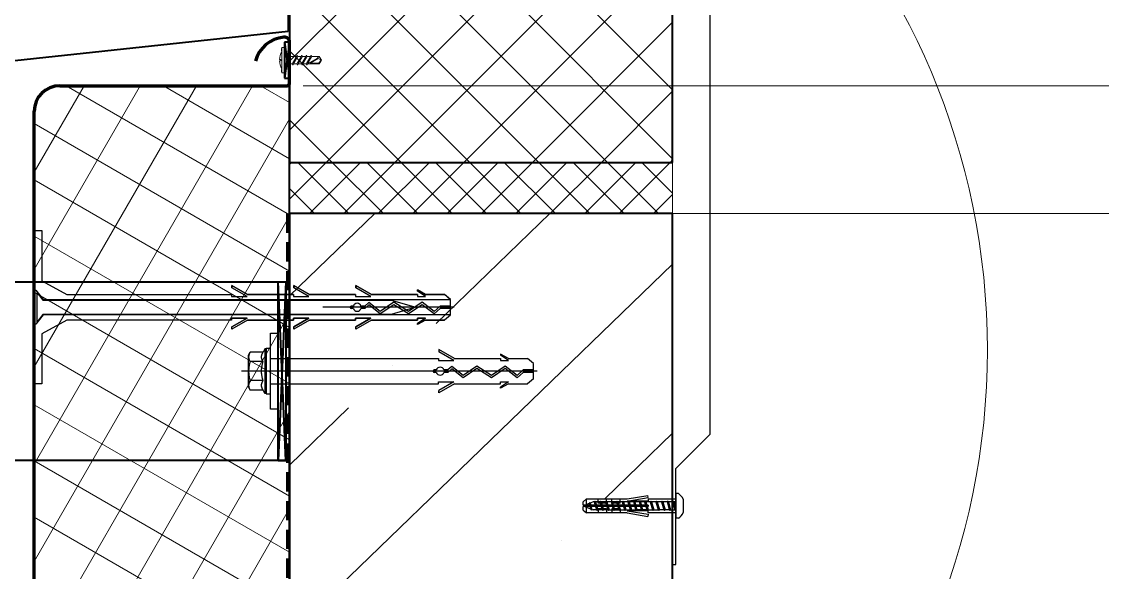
# Model space of a CAD drawing. Header units: millimetres. Extents: x -3689 to 2955806, y -724709 to -635850.
# Drawn here: x 2941070.8 to 2941494.1, y -717281.5 to -717066.1 of the extents above; entities that cross this region are included whole.
import ezdxf

# ---------------------------------------------------------------- set-up
doc = ezdxf.new("R2010")
doc.units = ezdxf.units.MM
doc.linetypes.add('DASHED2', pattern=[0.375, 0.25, -0.125])
for name, color, linetype, lineweight in [('_PP_Hatch', 9, 'Continuous', 9), ('_PP_Primary Line Continuous', 3, 'Continuous', 40), ('_Выноска', 7, 'Continuous', 15), ('K_Dim', 165, 'Continuous', 13), ('гидроветрозащита', 10, 'Continuous', 70), ('Гидроизоляция монолита', 30, 'DASHED2', 50), ('Штрих Мин. Вата', 40, 'Continuous', 15)]:
    doc.layers.add(name, color=color, linetype=linetype, lineweight=lineweight)
doc.layers.add('S-METL', color=14, linetype='Continuous')

# ---------------------------------------------------------------- blocks, each defined once
blk = doc.blocks.new('*U395')
for points in [[(-60.60660171782365, -10.60660171779455), (-50, 0)], [(-50, 0), (100.3945713860958, 0)], [(111.0011731039194, -10.60660171779455), (100.3945713860958, 0)], [(-80.60660171782365, -11.60660171782365), (-90.60660171782365, -11.60660171782365), (-90.60660171782365, -10.60660171782365), (-60.60660171782365, -10.60660171782365)], [(131.0011731039194, -11.60660171782365), (141.0011731039194, -11.60660171782365), (141.0011731039194, -10.60660171782365), (111.0011731039194, -10.60660171782365)]]:
    blk.add_lwpolyline(points)
blk = doc.blocks.new('шуруп 4х40')
at = {"color": 0}
for p, q in [((-1.131376736666425, 5.330769230757141), (0, 5.330769230757141)), ((0, -5.330769230757141), (0, 5.330769230757141)), ((-3.230769230765873, -2.907692307693651), (-3.230769230765873, 2.907692307693651)), ((-8.326672684688674e-17, 1.915720173631509), (0.08143554921195495, 2)), ((0.794355645566764, -1.733333333371769), (2.220446049250313e-16, 1.103883125625536)), ((1.104249929206921, -2), (0.08143554921195495, 2)), ((0.08143554921195495, 2), (0.3913298328401016, 1.733333333323724)), ((1.361917124228844, -1.733333333371769), (0.3913298328401016, 1.733333333323724)), ((2.257996499513974, 1.733333333323724), (0.3913298328401016, 1.733333333323724)), ((2.257996499513974, 1.733333333323724), (2.515663694535897, 2)), ((3.228583790890706, -1.733333333371769), (2.257996499513974, 1.733333333323724)), ((3.538478074530863, -2), (2.515663694535897, 2)), ((2.515663694535897, 2), (2.825557978176056, 1.733333333323724)), ((3.796145269552786, -1.733333333371769), (2.825557978176056, 1.733333333323724)), ((2.825557978176056, 1.733333333323724), (4.657996499516377, 1.733333333323724)), ((4.657996499516377, 1.733333333323724), (4.915663694550313, 2)), ((5.62858379090512, -1.733333333371769), (4.657996499516377, 1.733333333323724)), ((5.938478074545278, -2), (4.915663694550313, 2)), ((4.915663694550313, 2), (5.225557978178458, 1.733333333323724)), ((6.19614526955519, -1.733333333371769), (5.225557978178458, 1.733333333323724)), ((5.225557978178458, 1.733333333323724), (7.092224644852331, 1.733333333323724)), ((7.092224644852331, 1.733333333323724), (7.349891839874254, 2)), ((8.062811936229062, -1.733333333371769), (7.092224644852331, 1.733333333323724)), ((8.372706219869219, -2), (7.349891839874254, 2)), ((7.349891839874254, 2), (7.659786123514412, 1.733333333323724)), ((8.630373414891142, -1.733333333371769), (7.659786123514412, 1.733333333323724)), ((9.526452790188284, 1.733333333323724), (7.659786123514412, 1.733333333323724)), ((9.526452790188284, 1.733333333323724), (9.784119985210207, 2)), ((10.49704008156502, -1.733333333371769), (9.526452790188284, 1.733333333323724)), ((10.80693436520517, -2), (9.784119985210207, 2)), ((9.784119985210207, 2), (10.09401426883835, 1.733333333323724)), ((11.0646015602271, -1.733333333371769), (10.09401426883835, 1.733333333323724)), ((11.96068093551223, 1.733333333323724), (10.09401426883835, 1.733333333323724)), ((11.96068093551223, 1.733333333323724), (12.21834813053415, 2)), ((12.93126822688896, -1.733333333371769), (11.96068093551223, 1.733333333323724)), ((13.24116251052912, -2), (12.21834813053415, 2)), ((12.21834813053415, 2), (12.52824241417431, 1.733333333323724)), ((13.49882970555104, -1.733333333371769), (12.52824241417431, 1.733333333323724)), ((12.52824241417431, 1.733333333323724), (14.36068093551463, 1.733333333323724)), ((14.36068093551463, 1.733333333323724), (14.61834813054856, 2)), ((15.33126822690337, -1.733333333371769), (14.36068093551463, 1.733333333323724)), ((15.64116251054353, -2), (14.61834813054856, 2)), ((14.61834813054856, 2), (14.92824241417671, 1.733333333323724)), ((15.89882970555344, -1.733333333371769), (14.92824241417671, 1.733333333323724)), ((14.92824241417671, 1.733333333323724), (16.79490908085058, 1.733333333323724)), ((16.79490908085058, 1.733333333323724), (17.05257627587251, 2)), ((17.76549637222731, -1.733333333371769), (16.79490908085058, 1.733333333323724)), ((18.07539065586747, -2), (17.05257627587251, 2)), ((17.05257627587251, 2), (17.36247055951266, 1.733333333323724)), ((18.33305785088939, -1.733333333371769), (17.36247055951266, 1.733333333323724)), ((19.19490908085298, 1.733333333323724), (17.36247055951266, 1.733333333323724)), ((19.19490908085298, 1.733333333323724), (19.45257627588692, 2)), ((20.16549637224173, -1.733333333371769), (19.19490908085298, 1.733333333323724)), ((20.47539065586987, -2), (19.45257627588692, 2)), ((19.45257627588692, 2), (19.76247055951507, 1.733333333323724)), ((20.7330578508918, -1.733333333371769), (19.76247055951507, 1.733333333323724)), ((21.62913722618894, 1.733333333323724), (19.76247055951507, 1.733333333323724)), ((21.62913722618894, 1.733333333323724), (21.88680442121086, 2)), ((22.59972451756567, -1.733333333371769), (21.62913722618894, 1.733333333323724)), ((22.90961880120583, -2), (21.88680442121086, 2)), ((21.88680442121086, 2), (22.19669870483901, 1.733333333323724)), ((23.16728599621574, -1.733333333371769), (22.19669870483901, 1.733333333323724)), ((24.02913722619134, 1.733333333323724), (22.19669870483901, 1.733333333323724)), ((24.02913722619134, 1.733333333323724), (24.28680442121327, 2)), ((24.99972451758008, -1.733333333371769), (24.02913722619134, 1.733333333323724)), ((25.30961880120823, -2), (24.28680442121327, 2)), ((24.28680442121327, 2), (24.59669870485342, 1.733333333323724)), ((25.56728599623015, -1.733333333371769), (24.59669870485342, 1.733333333323724)), ((26.4633653715273, 1.733333333323724), (24.59669870485342, 1.733333333323724)), ((26.4633653715273, 1.733333333323724), (26.72103256654922, 2)), ((27.43395266290403, -1.733333333371769), (26.4633653715273, 1.733333333323724)), ((27.74384694653217, -2), (26.72103256654922, 2)), ((26.72103256654922, 2), (27.03092685017737, 1.733333333323724)), ((28.0015141415541, -1.733333333371769), (27.03092685017737, 1.733333333323724)), ((28.8633653715297, 1.733333333323724), (27.03092685017737, 1.733333333323724)), ((28.8633653715297, 1.733333333323724), (29.12103256655162, 2)), ((29.83395266290643, -1.733333333371769), (28.8633653715297, 1.733333333323724)), ((30.14384694654659, -2), (29.12103256655162, 2)), ((29.12103256655162, 2), (29.43092685019178, 1.733333333323724)), ((30.40151414156851, -1.733333333371769), (29.43092685019178, 1.733333333323724)), ((29.43092685019178, 1.733333333323724), (31.2633653715321, 1.733333333323724)), ((31.2633653715321, 1.733333333323724), (31.52103256656603, 2)), ((32.23395266292084, -1.733333333371769), (31.2633653715321, 1.733333333323724)), ((32.54384694654899, -2), (31.52103256656603, 2)), ((31.52103256656603, 2), (31.83092685019418, 1.733333333323724)), ((32.80151414157091, -1.733333333371769), (31.83092685019418, 1.733333333323724)), ((31.83092685019418, 1.733333333323724), (33.76247055956311, 1.733333333323724)), ((33.76247055956311, 1.733333333323724), (34.02013775458503, 2)), ((34.73305785093984, -1.733333333371769), (33.76247055956311, 1.733333333323724)), ((35.04295213458, -2), (34.02013775458503, 2)), ((34.02013775458503, 2), (34.33003203821318, 1.733333333323724)), ((35.30061932960192, -1.733333333371769), (34.33003203821318, 1.733333333323724)), ((34.33003203821318, 1.733333333323724), (35.66666666665465, 1.733333333323724)), ((36.24695339869005, 1.50121864053839), (35.66666666665465, 1.733333333323724)), ((36.52306379893038, 1.67798327008409), (36.24695339869005, 1.50121864053839)), ((36.94670020780654, -1.2213199169014), (36.24695339869005, 1.50121864053839)), ((37.24741631857762, -1.388242262282846), (36.52306379893038, 1.67798327008409)), ((36.91122489874405, 1.235510040487966), (36.52306379893038, 1.67798327008409)), ((37.44213262524899, -1.023146949910007), (36.91122489874405, 1.235510040487966)), ((39.99999999999999, 0), (36.91122489874405, 1.235510040487966)), ((37.44213262524899, -1.023146949910007), (39.99999999999999, 0)), ((0, -1.733333333371769), (0.794355645566764, -1.733333333371769)), ((0.794355645566764, -1.733333333371769), (1.104249929206921, -2)), ((1.361917124228844, -1.733333333371769), (1.104249929206921, -2)), ((1.361917124228844, -1.733333333371769), (3.228583790890706, -1.733333333371769)), ((3.228583790890706, -1.733333333371769), (3.538478074530863, -2)), ((3.796145269552786, -1.733333333371769), (3.538478074530863, -2)), ((3.796145269552786, -1.733333333371769), (5.62858379090512, -1.733333333371769)), ((5.62858379090512, -1.733333333371769), (5.938478074545278, -2)), ((6.19614526955519, -1.733333333371769), (5.938478074545278, -2)), ((6.19614526955519, -1.733333333371769), (8.062811936229062, -1.733333333371769)), ((8.062811936229062, -1.733333333371769), (8.372706219869219, -2)), ((8.630373414891142, -1.733333333371769), (8.372706219869219, -2)), ((8.630373414891142, -1.733333333371769), (10.49704008156502, -1.733333333371769)), ((10.49704008156502, -1.733333333371769), (10.80693436520517, -2)), ((11.0646015602271, -1.733333333371769), (10.80693436520517, -2)), ((11.0646015602271, -1.733333333371769), (12.93126822688896, -1.733333333371769)), ((12.93126822688896, -1.733333333371769), (13.24116251052912, -2)), ((13.49882970555104, -1.733333333371769), (13.24116251052912, -2)), ((13.49882970555104, -1.733333333371769), (15.33126822690337, -1.733333333371769)), ((15.33126822690337, -1.733333333371769), (15.64116251054353, -2)), ((15.89882970555344, -1.733333333371769), (15.64116251054353, -2)), ((15.89882970555344, -1.733333333371769), (17.76549637222731, -1.733333333371769)), ((17.76549637222731, -1.733333333371769), (18.07539065586747, -2)), ((18.33305785088939, -1.733333333371769), (18.07539065586747, -2)), ((18.33305785088939, -1.733333333371769), (20.16549637224173, -1.733333333371769)), ((20.16549637224173, -1.733333333371769), (20.47539065586987, -2)), ((20.7330578508918, -1.733333333371769), (20.47539065586987, -2)), ((20.7330578508918, -1.733333333371769), (22.59972451756567, -1.733333333371769)), ((22.59972451756567, -1.733333333371769), (22.90961880120583, -2)), ((23.16728599621574, -1.733333333371769), (22.90961880120583, -2)), ((23.16728599621574, -1.733333333371769), (24.99972451758008, -1.733333333371769)), ((24.99972451758008, -1.733333333371769), (25.30961880120823, -2)), ((25.56728599623015, -1.733333333371769), (25.30961880120823, -2)), ((25.56728599623015, -1.733333333371769), (27.43395266290403, -1.733333333371769)), ((27.43395266290403, -1.733333333371769), (27.74384694653217, -2)), ((28.0015141415541, -1.733333333371769), (27.74384694653217, -2)), ((28.0015141415541, -1.733333333371769), (29.83395266290643, -1.733333333371769)), ((29.83395266290643, -1.733333333371769), (30.14384694654659, -2)), ((30.40151414156851, -1.733333333371769), (30.14384694654659, -2)), ((30.40151414156851, -1.733333333371769), (32.23395266292084, -1.733333333371769)), ((32.23395266292084, -1.733333333371769), (32.54384694654899, -2)), ((32.80151414157091, -1.733333333371769), (32.54384694654899, -2)), ((32.80151414157091, -1.733333333371769), (34.73305785093984, -1.733333333371769)), ((34.73305785093984, -1.733333333371769), (35.04295213458, -2)), ((35.30061932960192, -1.733333333371769), (35.04295213458, -2)), ((35.30061932960192, -1.733333333371769), (35.66666666665465, -1.733333333371769)), ((35.66666666665465, -1.733333333371769), (36.94670020780654, -1.2213199169014)), ((36.94670020780654, -1.2213199169014), (37.24741631857762, -1.388242262282846)), ((37.24741631857762, -1.388242262282846), (37.44213262524899, -1.023146949910007)), ((-1.131376736666425, -5.330769230757141), (0, -5.330769230757141))]:
    blk.add_line(p, q, dxfattribs=at)
for centre, radius, start, end in [((1.839248676173156, 0.6359599592105951), 5.555704225372054, 122.3234508355431, 155.8641914964315), ((1.839248676173156, -0.6359599592105951), 5.555704225372051, 204.1358085035685, 237.6765491644569)]:
    blk.add_arc(centre, radius, start, end, dxfattribs=at)
blk = doc.blocks.new('дюбель 6х40')
for p, q in [((0, 3), (12, 3)), ((0, -3), (0, 3)), ((11.97710171902145, 3.630322624696419), (12.12884552623291, 4.517438072070945)), ((21, 2.112884552625474), (11.97710171902145, 3.630322624696419)), ((12, 3), (12, 2.099999999976717)), ((12, 2.099999999976717), (21, 2.099999999976717)), ((12, 0.2999999999883585), (40, 0.2999999999883585)), ((12, -0.2999999999883585), (12, 0.2999999999883585)), ((21, 3), (12.12884552623291, 4.517438072070945)), ((21, 3), (38.61377558494837, 2.999999999999773)), ((24.00688779247139, 1.200000000011642), (24.00688779247139, 3)), ((24.00688779247139, 1.200000000011642), (27.60688779247721, 1.200000000011642)), ((27.60688779247721, 1.200000000011642), (27.60688779247721, 3)), ((30.00688779247139, 1.200000000011642), (30.00688779247139, 3)), ((30.00688779247139, 1.200000000011642), (33.60688779247721, 1.200000000011642)), ((33.60688779247721, 1.200000000011642), (33.60688779247721, 3)), ((38.6137755849486, 3), (38.6137755849486, 0.2999999999883585)), ((40, 1.799999999988358), (38.6137755849486, 3)), ((40, 1.799999999988358), (40, 0.2999999999883585)), ((12, -3), (0, -3)), ((21, -2.112884552625474), (11.97710171902145, -3.630322624696419)), ((11.97710171902145, -3.630322624696419), (12.12884552623291, -4.517438072070945)), ((12, -0.2999999999883585), (40, -0.2999999999883585)), ((12, -2.100000000034925), (21, -2.100000000034925)), ((12, -3), (12, -2.100000000034925)), ((21, -3), (12.12884552623291, -4.517438072070945)), ((38.61377558494837, -3), (21, -3)), ((24.00688779247139, -1.200000000011642), (27.60688779247721, -1.200000000011642)), ((24.00688779247139, -1.200000000011642), (24.00688779247139, -3)), ((27.60688779247721, -1.200000000011642), (27.60688779247721, -3)), ((30.00688779247139, -1.200000000011642), (33.60688779247721, -1.200000000011642)), ((30.00688779247139, -1.200000000011642), (30.00688779247139, -3)), ((33.60688779247721, -1.200000000011642), (33.60688779247721, -3)), ((38.6137755849486, -0.2999999999883585), (38.6137755849486, -3)), ((40, -1.799999999988358), (38.6137755849486, -3)), ((40, -0.2999999999883585), (40, -1.799999999988358))]:
    blk.add_line(p, q)
blk = doc.blocks.new('*U410')
for name in ['шуруп 4х40', 'дюбель 6х40']:
    blk.add_blockref(name, (0, -2.91038304567337e-11))
blk = doc.blocks.new('4.2x16')
at = {"lineweight": 0}
for p, q in [((-1.199999999989814, 5.30000000000291), (-1.199999999989814, -5.30000000000291)), ((14.87966793887608, 1.599999999998545), (16.00000000000728, 0))]:
    blk.add_line(p, q, dxfattribs=at)
for points in [[(7.275957614183426e-12, -5.30000000000291), (7.275957614183426e-12, 5.30000000000291, 0.414213562373095), (-0.1999999999898137, 5.5), (-0.999999999992724, 5.5, 0.414213562373095), (-1.199999999989814, 5.30000000000291, 0.2097628861456963), (-1.199999999989814, 3.80000000000291)], [(-1.199999999989814, 3.599999999998545, 0.1148185505937614), (-2.095913941433537, 0.25), (-1.599999999983993, 0.25), (-1.599999999983993, -0.25), (-2.095913941433537, -0.25, 0.1148185505938521), (-1.199999999989814, -3.599999999998545)], [(0, 3.099999999998545, 0.414213562373095), (1.5, 1.599999999998545), (3.302317669687909, 1.599999999998545), (3.590992804281996, 2.099999999998545)], [(14.22976397439197, -0.825474615485291, 0.1316524975878797), (14.87966793887608, -1.599999999998545), (16.00000000000728, 0), (14.22976397439925, -0.825474615478015), (9.879667938876082, 1.599999999998545), (14.87966793887608, 1.599999999998545), (14.7234978237102, 1.299999999988358), (15.72391328635422, -0.1287413488898892)], [(-1.199999999989814, -3.799999999995634, 0.2097628861481313), (-1.199999999989814, -5.300000000010186, 0.414213562373095), (-0.999999999992724, -5.5), (-0.1999999999898137, -5.5, 0.414213562373095), (7.275957614183426e-12, -5.30000000000291)], [(5.149838531098794, -1.599999999998545), (1.5, -1.599999999998545, 0.414213562373095), (0, -3.099999999998545)]]:
    blk.add_lwpolyline(points, format="xyb", dxfattribs=at)
for points in [[(7.275957614183426e-12, -1.599999999998545), (0, -1.599999999998545), (0, 1.599999999998545)], [(3.590992804281996, 2.099999999998545), (5.438513665692881, -2.099999999998545)], [(3.879667938876082, 1.599999999998545), (5.302317669687909, 1.599999999998545)], [(5.590992804281996, 2.099999999998545), (7.438513665692881, -2.099999999998545)], [(5.879667938876082, 1.599999999998545), (7.302317669687909, 1.599999999998545)], [(7.590992804281996, 2.099999999998545), (9.43851366569288, -2.099999999998545)], [(7.879667938876082, 1.599999999998545), (9.302317669687909, 1.599999999998545)], [(14.7234978237102, 1.299999999988358), (11.03375356302422, 1.299999999988358), (14.56523563171504, -0.6690416125711636)], [(7.149838531098794, -1.599999999998545), (5.727188800286967, -1.599999999998545)], [(9.149838531098794, -1.599999999998545), (7.727188800286967, -1.599999999998545)], [(11.14983853109879, -1.599999999998545), (9.727188800286967, -1.599999999998545)], [(11.72718880028697, -1.599999999998545), (11.43851366569288, -2.099999999998545)], [(14.87966793887608, -1.599999999998545), (11.72718880028697, -1.599999999998545)]]:
    blk.add_lwpolyline(points, dxfattribs=at)
for points in [[(3.590992804281996, 2.099999999998545), (5.727188800286967, -1.599999999998545), (5.438513665692881, -2.099999999998545), (3.302317669687909, 1.599999999998545)], [(5.302317669687909, 1.599999999998545), (5.590992804281996, 2.099999999998545), (7.727188800286967, -1.599999999998545), (7.438513665692881, -2.099999999998545)], [(7.302317669687909, 1.599999999998545), (7.590992804281996, 2.099999999998545), (9.727188800286967, -1.599999999998545), (9.43851366569288, -2.099999999998545)], [(9.590992804281996, 2.099999999998545), (11.43851366569288, -2.099999999998545), (9.302317669687909, 1.599999999998545), (9.590992804281996, 2.099999999998545), (11.72718880028697, -1.599999999998545)]]:
    blk.add_lwpolyline(points, close=True, dxfattribs=at)
blk = doc.blocks.new('*U385')
blk.add_blockref('4.2x16', (0, 0))

msp = doc.modelspace()

# ---------------------------------------------------------------- linework, layer by layer
at = {"color": 1}
for p, q in [((2941075.797815412, -717207.8074617208), (2941075.797815412, -717147.8074617208)), ((2941075.797815412, -717147.8074617208), (2941078.797815412, -717147.8074617208)), ((2941078.797815412, -717147.8074617208), (2941078.797815412, -717167.4276736992)), ((2941078.797815412, -717167.4276736992), (2941088.512472427, -717172.8074617208)), ((2941153.205225267, -717170.1946241147), (2941153.205225267, -717169.2768795203)), ((2941153.205225267, -717169.2768795203), (2941159.320373019, -717172.8074617207)), ((2941177.466087934, -717170.1828273353), (2941177.466087934, -717169.2768795203)), ((2941177.466087934, -717169.2768795203), (2941183.581235686, -717172.8074617207)), ((2941207.842098353, -717172.8074617207), (2941201.726950601, -717169.2768795203)), ((2941201.726950601, -717169.2768795203), (2941201.726950601, -717170.1946241147)), ((2941201.726950601, -717170.1828273353), (2941201.726950601, -717169.2768795203)), ((2941201.726950601, -717169.2768795203), (2941207.842098353, -717172.8074617207)), ((2941075.797815412, -717184.4580085641), (2941075.797815412, -717171.1569148776)), ((2941075.797815412, -717171.1569148776), (2941076.43752203, -717171.1569148776)), ((2941076.43752203, -717171.1569148776), (2941076.43752203, -717171.1569148776)), ((2941076.43752203, -717171.1569148776), (2941079.224987925, -717174.8074617208)), ((2941088.512472427, -717172.8074617208), (2941153.04378244, -717172.8074617207)), ((2941153.04378244, -717172.8074617207), (2941153.04378244, -717173.592035543)), ((2941153.04378244, -717173.592035543), (2941159.110147097, -717173.592035543)), ((2941159.110147097, -717173.592035543), (2941153.205225267, -717170.1828273353)), ((2941159.320373019, -717172.8074617207), (2941177.304645107, -717172.8074617207)), ((2941177.304645107, -717172.8074617207), (2941177.304645107, -717173.592035543)), ((2941177.304645107, -717173.592035543), (2941183.371009764, -717173.592035543)), ((2941183.371009764, -717173.592035543), (2941177.466087934, -717170.1828273353)), ((2941183.581235686, -717172.8074617207), (2941201.565507774, -717172.8074617207)), ((2941188.797815412, -717172.8074617208), (2941201.565507774, -717172.8074617207)), ((2941201.565507774, -717172.8074617207), (2941201.565507774, -717173.592035543)), ((2941201.565507774, -717172.8074617207), (2941201.565507774, -717173.592035543)), ((2941201.565507774, -717173.592035543), (2941207.631872431, -717173.592035543)), ((2941201.565507774, -717173.592035543), (2941207.631872431, -717173.592035543)), ((2941207.631872431, -717173.592035543), (2941201.726950601, -717170.1828273353)), ((2941207.631872431, -717173.592035543), (2941201.726950601, -717170.1828273353)), ((2941225.826370441, -717172.8074617207), (2941207.842098353, -717172.8074617207)), ((2941207.842098353, -717172.8074617207), (2941225.826370441, -717172.8074617207)), ((2941207.842098353, -717172.8074617207), (2941225.826370441, -717172.8074617207)), ((2941225.826370441, -717172.8074617207), (2941225.826370441, -717173.592035543)), ((2941225.826370441, -717172.8074617207), (2941225.826370441, -717173.592035543)), ((2941225.826370441, -717173.592035543), (2941228.964665731, -717173.592035543)), ((2941225.826370441, -717173.592035543), (2941228.964665731, -717173.592035543)), ((2941228.964665731, -717172.8074617207), (2941225.907091855, -717171.0421706205)), ((2941225.907091855, -717171.0421706205), (2941225.907091855, -717171.5010429177)), ((2941225.907091855, -717171.5010429177), (2941225.907091855, -717171.0421706205)), ((2941225.907091855, -717171.0421706205), (2941228.964665731, -717172.8074617207)), ((2941228.964665731, -717173.592035543), (2941225.907091855, -717171.495144528)), ((2941228.964665731, -717173.592035543), (2941225.907091855, -717171.5010429177)), ((2941236.444093945, -717172.8074617207), (2941228.964665731, -717172.8074617207)), ((2941228.964665731, -717172.8074617207), (2941236.444093945, -717172.8074617207)), ((2941238.797815412, -717174.7688962765), (2941236.444093945, -717172.8074617207)), ((2941236.444093945, -717172.8074617207), (2941238.732572161, -717174.8074617208)), ((2941079.224987925, -717174.8074617208), (2941238.732572161, -717174.8074617208)), ((2941240.2319584, -717177.8074617208), (2941188.797815412, -717177.8074617208)), ((2941200.75552319, -717177.3367174275), (2941199.933145279, -717177.3367174275)), ((2941200.75552319, -717178.2782060142), (2941199.933145279, -717178.2782060142)), ((2941205.23635374, -717177.3367174275), (2941203.749266092, -717177.3367174275)), ((2941205.23635374, -717178.2782060142), (2941203.749266092, -717178.2782060142)), ((2941205.23635374, -717178.2782060142), (2941204.281008206, -717178.2782060142)), ((2941206.862906461, -717175.9571316236), (2941205.23635374, -717177.3367174275)), ((2941206.862906461, -717176.886433996), (2941205.23635374, -717178.2782060142)), ((2941211.272771262, -717179.5039633329), (2941206.862906461, -717175.9571316236)), ((2941211.272771261, -717180.4332657052), (2941206.862906461, -717176.886433996)), ((2941216.619251864, -717175.8791276625), (2941211.272771262, -717179.5039633329)), ((2941216.619251864, -717176.8084300348), (2941211.272771261, -717180.4332657052)), ((2941222.316947245, -717179.5039633329), (2941216.619251864, -717175.8791276625)), ((2941222.316947245, -717180.4332657052), (2941216.619251864, -717176.8084300348)), ((2941227.663427847, -717175.8791276625), (2941222.316947245, -717179.5039633329)), ((2941227.663427847, -717176.8084300348), (2941222.316947245, -717180.4332657052)), ((2941232.385497915, -717179.5039633329), (2941227.663427847, -717175.8791276625)), ((2941232.385497915, -717180.4332657052), (2941227.663427847, -717176.8084300348)), ((2941234.72700974, -717177.3489036419), (2941232.385497915, -717179.5039633329)), ((2941234.72700974, -717178.2782060143), (2941232.385497915, -717180.4332657052)), ((2941238.405528501, -717177.3489036419), (2941234.72700974, -717177.3489036419)), ((2941238.405528501, -717178.2782060142), (2941234.72700974, -717178.2782060143)), ((2941238.405528501, -717178.2782060142), (2941238.405528501, -717177.3489036419)), ((2941238.732572161, -717174.8074617208), (2941238.737172958, -717180.8074617208)), ((2941238.797815412, -717180.7595197897), (2941238.797815412, -717174.855403652)), ((2941079.224987925, -717180.8074617208), (2941076.43752203, -717184.4580085641)), ((2941238.737172958, -717180.8074617208), (2941079.224987925, -717180.8074617208)), ((2941153.04378244, -717182.8074617209), (2941153.04378244, -717182.0228878985)), ((2941153.04378244, -717182.0228878985), (2941159.110147097, -717182.0228878985)), ((2941159.110147097, -717182.0228878985), (2941153.04378244, -717182.0228878985)), ((2941153.04378244, -717182.0228878985), (2941153.04378244, -717182.8074617209)), ((2941159.110147097, -717182.0228878985), (2941153.205225267, -717185.4320961062)), ((2941153.205225267, -717185.4202993269), (2941159.110147097, -717182.0228878985)), ((2941183.371009764, -717182.0228878985), (2941177.304645107, -717182.0228878985)), ((2941177.304645107, -717182.0228878985), (2941177.304645107, -717182.8074617208)), ((2941177.466087934, -717185.4202993269), (2941183.371009764, -717182.0228878985)), ((2941201.565507774, -717182.8074617209), (2941201.565507774, -717182.0228878985)), ((2941201.565507774, -717182.0228878985), (2941207.631872431, -717182.0228878985)), ((2941207.631872431, -717182.0228878985), (2941201.565507774, -717182.0228878985)), ((2941201.565507774, -717182.0228878985), (2941201.565507774, -717182.8074617208)), ((2941207.631872431, -717182.0228878985), (2941201.726950601, -717185.4320961062)), ((2941201.726950601, -717185.4320961062), (2941207.631872431, -717182.0228878985)), ((2941225.826370441, -717182.8074617209), (2941225.826370441, -717182.0228878985)), ((2941225.826370441, -717182.0228878985), (2941228.964665731, -717182.0228878985)), ((2941228.964665731, -717182.0228878985), (2941225.826370441, -717182.0228878985)), ((2941225.826370441, -717182.0228878985), (2941225.826370441, -717182.8074617209)), ((2941228.964665731, -717182.0228878985), (2941225.907091855, -717184.1197789136)), ((2941225.907091855, -717184.1138805238), (2941228.964665731, -717182.0228878985)), ((2941238.737172958, -717180.8074617208), (2941236.444093945, -717182.8074617209)), ((2941238.797815412, -717180.846027165), (2941236.444093945, -717182.8074617209)), ((2941076.43752203, -717184.4580085641), (2941075.797815412, -717184.4580085641)), ((2941076.43752203, -717184.4580085641), (2941076.43752203, -717184.4580085641)), ((2941088.512472427, -717182.8074617208), (2941078.797815412, -717188.1872497424)), ((2941153.04378244, -717182.8074617209), (2941088.512472427, -717182.8074617208)), ((2941159.320373019, -717182.8074617209), (2941153.205225267, -717186.3380439213)), ((2941159.320373019, -717182.8074617209), (2941153.205225267, -717186.3380439213)), ((2941153.205225267, -717186.3380439213), (2941153.205225267, -717185.4202993269)), ((2941153.205225267, -717186.3380439213), (2941153.205225267, -717185.4202993269)), ((2941177.304645107, -717182.8074617208), (2941159.320373019, -717182.8074617209)), ((2941183.581235686, -717182.8074617208), (2941177.466087934, -717186.3380439213)), ((2941177.466087934, -717186.3380439213), (2941177.466087934, -717185.4202993269)), ((2941201.565507774, -717182.8074617208), (2941183.581235686, -717182.8074617208)), ((2941188.797815412, -717182.8074617208), (2941201.565507774, -717182.8074617208)), ((2941207.842098353, -717182.8074617209), (2941201.726950601, -717186.3380439213)), ((2941207.842098353, -717182.8074617209), (2941201.726950601, -717186.3380439213)), ((2941201.726950601, -717186.3380439213), (2941201.726950601, -717185.4202993269)), ((2941201.726950601, -717186.3380439213), (2941201.726950601, -717185.4320961062)), ((2941207.842098353, -717182.8074617209), (2941225.826370441, -717182.8074617209)), ((2941225.826370441, -717182.8074617209), (2941207.842098353, -717182.8074617209)), ((2941228.964665731, -717182.8074617209), (2941225.907091855, -717184.572752821)), ((2941228.964665731, -717182.8074617209), (2941225.907091855, -717184.572752821)), ((2941225.907091855, -717184.572752821), (2941225.907091855, -717184.1138805238)), ((2941225.907091855, -717184.572752821), (2941225.907091855, -717184.1138805238)), ((2941228.964665731, -717182.8074617209), (2941236.444093945, -717182.8074617209)), ((2941236.444093945, -717182.8074617209), (2941228.964665731, -717182.8074617209)), ((2941078.797815412, -717188.1872497424), (2941078.797815412, -717207.8074617208)), ((2941078.797815412, -717207.8074617208), (2941075.797815412, -717207.8074617208))]:
    msp.add_line(p, q, dxfattribs=at)
at = {"color": 9, "ltscale": 7}
for p, q in [((2941159.320373019, -717172.8074617207), (2941153.205225267, -717169.2768795203)), ((2941153.205225267, -717169.2768795203), (2941153.205225267, -717170.1946241147)), ((2941183.581235686, -717172.8074617207), (2941177.466087934, -717169.2768795203)), ((2941177.466087934, -717169.2768795203), (2941177.466087934, -717170.1946241147)), ((2941159.320373019, -717172.8074617207), (2941177.304645107, -717172.8074617207)), ((2941177.304645107, -717172.8074617207), (2941159.320373019, -717172.8074617207)), ((2941177.304645107, -717172.8074617207), (2941177.304645107, -717173.592035543)), ((2941177.304645107, -717173.592035543), (2941183.371009764, -717173.592035543)), ((2941183.371009764, -717173.592035543), (2941177.466087934, -717170.1828273353)), ((2941183.581235686, -717172.8074617207), (2941201.565507774, -717172.8074617207)), ((2941201.565507774, -717172.8074617207), (2941183.581235686, -717172.8074617207)), ((2941177.304645107, -717182.8074617208), (2941177.304645107, -717182.0228878985)), ((2941177.304645107, -717182.0228878985), (2941183.371009764, -717182.0228878985)), ((2941183.371009764, -717182.0228878985), (2941177.466087934, -717185.4320961062)), ((2941159.320373019, -717182.8074617209), (2941177.304645107, -717182.8074617209)), ((2941183.581235686, -717182.8074617208), (2941177.466087934, -717186.3380439213)), ((2941177.466087934, -717186.3380439213), (2941177.466087934, -717185.4202993269)), ((2941183.581235686, -717182.8074617209), (2941201.565507774, -717182.8074617208)), ((2941168.325944874, -717193.8918501034), (2941166.566597514, -717193.8918501034)), ((2941166.566597514, -717193.8918501034), (2941166.566597514, -717211.7230733382)), ((2941168.325944874, -717211.7230733382), (2941168.325944874, -717193.8918501034)), ((2941240.342098353, -717197.8939690961), (2941234.226950601, -717194.3633868956)), ((2941234.226950601, -717194.3633868956), (2941234.226950601, -717195.2811314901)), ((2941240.131872431, -717198.6785429184), (2941234.226950601, -717195.2693347107)), ((2941168.325944874, -717197.8939690961), (2941234.065507774, -717197.8939690962)), ((2941234.065507774, -717197.8939690961), (2941234.065507774, -717198.6785429184)), ((2941234.065507774, -717198.6785429184), (2941240.131872431, -717198.6785429184)), ((2941240.342098353, -717197.8939690961), (2941258.326370441, -717197.8939690961)), ((2941240.342098353, -717197.8939690961), (2941258.326370441, -717197.8939690961)), ((2941258.326370441, -717197.8939690961), (2941258.326370441, -717198.6785429184)), ((2941258.326370441, -717198.6785429184), (2941261.464665731, -717198.6785429184)), ((2941261.464665731, -717197.8939690961), (2941258.407091855, -717196.1286779959)), ((2941258.407091855, -717196.1286779959), (2941258.407091855, -717196.5875502931)), ((2941261.464665731, -717198.6785429184), (2941258.407091855, -717196.5816519035)), ((2941261.464665731, -717197.8939690961), (2941268.944093945, -717197.8939690961)), ((2941271.297815412, -717199.855403652), (2941268.944093945, -717197.8939690961)), ((2941233.25552319, -717202.3367174275), (2941232.433145279, -717202.3367174275)), ((2941233.25552319, -717203.2782060142), (2941232.433145279, -717203.2782060142)), ((2941237.73635374, -717202.3367174275), (2941236.249266092, -717202.3367174275)), ((2941237.73635374, -717203.2782060142), (2941236.249266092, -717203.2782060142)), ((2941237.73635374, -717203.2782060142), (2941236.781008206, -717203.2782060142)), ((2941239.362906461, -717200.9571316236), (2941237.73635374, -717202.3367174275)), ((2941239.362906461, -717201.886433996), (2941237.73635374, -717203.2782060142)), ((2941243.772771262, -717204.5039633329), (2941239.362906461, -717200.9571316236)), ((2941243.772771261, -717205.4332657052), (2941239.362906461, -717201.886433996)), ((2941249.119251864, -717200.8791276624), (2941243.772771262, -717204.5039633329)), ((2941249.119251864, -717201.8084300348), (2941243.772771261, -717205.4332657052)), ((2941254.816947245, -717204.5039633329), (2941249.119251864, -717200.8791276624)), ((2941254.816947245, -717205.4332657052), (2941249.119251864, -717201.8084300348)), ((2941260.163427847, -717200.8791276624), (2941254.816947245, -717204.5039633329)), ((2941260.163427847, -717201.8084300348), (2941254.816947245, -717205.4332657052)), ((2941264.885497915, -717204.5039633329), (2941260.163427847, -717200.8791276624)), ((2941264.885497915, -717205.4332657052), (2941260.163427847, -717201.8084300348)), ((2941267.22700974, -717202.3489036419), (2941264.885497915, -717204.5039633329)), ((2941267.22700974, -717203.2782060143), (2941264.885497915, -717205.4332657052)), ((2941270.905528501, -717202.3489036419), (2941267.22700974, -717202.3489036419)), ((2941270.905528501, -717203.2782060142), (2941267.22700974, -717203.2782060143)), ((2941270.905528501, -717203.2782060142), (2941270.905528501, -717202.3489036419)), ((2941271.297815412, -717205.7595197897), (2941271.297815412, -717199.855403652)), ((2941168.325944874, -717207.7209543455), (2941234.065507774, -717207.7209543455)), ((2941234.065507774, -717207.7209543455), (2941234.065507774, -717206.9363805231)), ((2941234.065507774, -717206.9363805231), (2941240.131872431, -717206.9363805231)), ((2941240.131872431, -717206.9363805231), (2941234.226950601, -717210.345588731)), ((2941240.342098353, -717207.7209543455), (2941234.226950601, -717211.251536546)), ((2941240.342098353, -717207.7209543455), (2941258.326370441, -717207.7209543455)), ((2941258.326370441, -717207.7209543455), (2941258.326370441, -717206.9363805231)), ((2941258.326370441, -717206.9363805231), (2941261.464665731, -717206.9363805231)), ((2941261.464665731, -717206.9363805231), (2941258.407091855, -717209.0332715382)), ((2941261.464665731, -717207.7209543455), (2941258.407091855, -717209.4862454458)), ((2941261.464665731, -717207.7209543455), (2941268.944093945, -717207.7209543455)), ((2941271.297815412, -717205.7595197897), (2941268.944093945, -717207.7209543455)), ((2941166.566597514, -717211.7230733382), (2941168.325944874, -717211.7230733382)), ((2941234.226950601, -717211.251536546), (2941234.226950601, -717210.3337919515)), ((2941258.407091855, -717209.4862454458), (2941258.407091855, -717209.0273731486))]:
    msp.add_line(p, q, dxfattribs=at)
for p, q in [((2941076.932058807, -717183.5074617208), (2941076.932058807, -717172.1074617208)), ((2941076.932058807, -717172.1074617208), (2941076.932058807, -717172.1074617208)), ((2941076.932058807, -717172.1074617208), (2941076.932058807, -717172.1074617208)), ((2941076.932058807, -717172.1074617208), (2941079.163654446, -717175.0074617208)), ((2941079.163654446, -717175.0074617208), (2941079.163654446, -717175.0074617208)), ((2941079.163654446, -717175.0074617208), (2941215.55558107, -717175.0074617208)), ((2941215.55558107, -717175.0074617208), (2941225.263654446, -717177.8074617208)), ((2941225.263654446, -717177.8074617208), (2941215.55558107, -717180.6074617208)), ((2941079.163654446, -717180.6074617208), (2941076.932058807, -717183.5074617208)), ((2941215.55558107, -717180.6074617208), (2941079.163654446, -717180.6074617208)), ((2941076.932058807, -717183.5074617208), (2941076.932058807, -717183.5074617208)), ((2941076.932058807, -717183.5074617208), (2941076.932058807, -717183.5074617208)), ((2941076.932058807, -717183.5074617208), (2941076.932058807, -717183.5074617208))]:
    msp.add_line(p, q)
at = {"color": 9, "ltscale": 5}
for p, q in [((2941168.325944874, -717187.9481090251), (2941171.297815412, -717187.9481090251)), ((2941168.325944874, -717217.6668144164), (2941168.325944874, -717187.9481090251)), ((2941171.297815412, -717187.9481090251), (2941171.297815412, -717217.6668144164)), ((2941166.071285758, -717194.0844733788), (2941165.384961655, -717195.3722839458)), ((2941166.071285758, -717194.0844733788), (2941166.071285758, -717211.5304500627)), ((2941159.632232923, -717196.5610321615), (2941160.318557025, -717195.3722839458)), ((2941159.632232923, -717209.0538912801), (2941159.632232923, -717196.5610321615)), ((2941165.384961655, -717195.3722839458), (2941160.318557025, -717195.3722839458)), ((2941165.384961655, -717199.0898728333), (2941160.318557025, -717199.0898728333)), ((2941165.384961655, -717206.5250506083), (2941160.318557025, -717206.5250506083)), ((2941159.632232923, -717209.0538912801), (2941160.318557025, -717210.2426394958)), ((2941165.384961655, -717210.2426394958), (2941160.318557025, -717210.2426394958)), ((2941166.071285758, -717211.5304500627), (2941165.384961655, -717210.2426394958)), ((2941171.297815412, -717217.6668144164), (2941168.325944874, -717217.6668144164))]:
    msp.add_line(p, q, dxfattribs=at)
at = {"color": 9}
for p, q in [((2941166.566597514, -717194.0844733788), (2941166.071285758, -717194.0844733788)), ((2941166.566597514, -717211.5304500627), (2941166.071285758, -717211.5304500627))]:
    msp.add_line(p, q, dxfattribs=at)
at = {"color": 9, "ltscale": 3}
msp.add_line((2941166.566597514, -717194.0844733788), (2941166.566597514, -717211.5304500627), dxfattribs=at)
at = {"color": 9, "ltscale": 10}
msp.add_line((2941272.7319584, -717202.8074617208), (2941156.936259557, -717202.8074617208), dxfattribs=at)
at = {"color": 1}
for centre, radius, start, end in [((2941199.933145279, -717177.8074617208), 0.4707442934025033, 90, 270), ((2941202.252394641, -717177.8074617209), 1.569147644659787, 17.45760312810098, 162.542396871899), ((2941202.252394641, -717177.8074617209), 1.569147644659787, 197.457603128101, 342.542396871899)]:
    msp.add_arc(centre, radius, start, end, dxfattribs=at)
at = {"color": 9, "ltscale": 7}
for centre, radius, start, end in [((2941232.433145279, -717202.8074617208), 0.4707442934025033, 90, 270), ((2941234.752394641, -717202.8074617209), 1.569147644659787, 17.45760312810098, 162.542396871899), ((2941234.752394641, -717202.8074617209), 1.569147644659787, 197.457603128101, 342.542396871899)]:
    msp.add_arc(centre, radius, start, end, dxfattribs=at)
at = {"color": 9, "ltscale": 5}
for points, weights in [([(2941160.318557025, -717195.3722839459), (2941159.245381554, -717197.2310783896), (2941160.318557025, -717199.0898728333)], [1.316243490467287, 1.519867067080706, 1.31624349046744]), ([(2941160.318557025, -717199.0898728333), (2941159.245381553, -717202.8074617208), (2941160.318557025, -717206.5250506083)], [1.316243490467383, 1.519867067080816, 1.316243490467299]), ([(2941165.384961655, -717199.0898728333), (2941164.311786182, -717197.2310783896), (2941165.384961655, -717195.3722839458)], [1.316243490467362, 1.519867067080706, 1.316243490467367]), ([(2941165.384961655, -717206.5250506083), (2941164.311786184, -717202.8074617208), (2941165.384961655, -717199.0898728333)], [1.31624349046739, 1.519867067080709, 1.316243490467505]), ([(2941160.318557025, -717206.5250506083), (2941159.245381552, -717208.383845052), (2941160.318557025, -717210.2426394958)], [1.316243490467668, 1.519867067081349, 1.316243490467686]), ([(2941165.384961655, -717210.2426394958), (2941164.311786183, -717208.3838450519), (2941165.384961655, -717206.5250506083)], [1.316243490467613, 1.519867067081412, 1.31624349046761])]:
    msp.add_rational_spline(points, weights, degree=2, dxfattribs=at)
at = {"layer": '_PP_Hatch', "linetype": 'Continuous', "ltscale": 10}
for p, q in [((2941175.797815412, -717173.3403662185), (2941209.14673698, -717141.1356870085)), ((2941175.797815412, -717191.1356870085), (2941175.797815412, -717141.1356870085)), ((2941233.177333676, -717184.1361791468), (2941277.705646793, -717141.1356870085)), ((2941175.797815412, -717305.7534482628), (2941325.797815412, -717160.9001320418)), ((2941216.048054681, -717200.6777315934), (2941216.048054681, -717200.6777315934)), ((2941175.797815412, -717239.546935838), (2941198.918775685, -717217.2192840399)), ((2941299.343543462, -717252.6532951291), (2941325.797815412, -717227.1067016611)), ((2941175.797815412, -717281.1356870085), (2941175.797815412, -717231.1356870085)), ((2941282.214264467, -717269.1948475756), (2941282.214264467, -717269.1948475756))]:
    msp.add_line(p, q, dxfattribs=at)
at = {"layer": '_PP_Hatch', "ltscale": 10}
msp.add_line((2941175.797815412, -717141.1356870085), (2941175.797815412, -717541.1356870085), dxfattribs=at)
at = {"layer": '_PP_Primary Line Continuous', "ltscale": 10}
for p, q in [((2941175.797815412, -716734.7321345092), (2941175.797815412, -717121.1356870085)), ((2941325.797815412, -717121.1356870085), (2941325.797815412, -716734.7321345092)), ((2941175.797815412, -717091.1356870085), (2941085.797815412, -717091.1356870085)), ((2941175.797815412, -717405.1356870085), (2941175.797815412, -717091.1356870085)), ((2941075.797815412, -717101.1356870085), (2941075.797815412, -717391.1356870085)), ((2941175.797815412, -717121.1356870085), (2941325.797815412, -717121.1356870085)), ((2941325.797815412, -717141.1356870085), (2941175.797815412, -717141.1356870085)), ((2941175.797815412, -717141.1356870085), (2941175.797815412, -717541.1356870085)), ((2941325.797815412, -717541.1356870085), (2941325.797815412, -717141.1356870085))]:
    msp.add_line(p, q, dxfattribs=at)
at = {"layer": '_PP_Primary Line Continuous'}
for p, q in [((2941175.20927664, -717044.9311944467), (2941175.20927664, -717069.9311944467)), ((2941175.20927664, -717069.9311944467), (2941004.888338147, -717088.1356870085))]:
    msp.add_line(p, q, dxfattribs=at)
at = {"layer": '_PP_Primary Line Continuous', "color": 116, "true_color": 0x136734}
for p, q in [((2941175.797815412, -717074.1356870085), (2941173.797815412, -717074.1356870085)), ((2941173.797815412, -717074.1356870085), (2941173.797815412, -717088.1356870085)), ((2941173.797815412, -717074.1356870085), (2941175.797815412, -717088.1356870085)), ((2941175.797815412, -717074.1356870085), (2941173.797815412, -717088.1356870085)), ((2941175.797815412, -717088.1356870085), (2941175.797815412, -717074.1356870085)), ((2941175.797815412, -717088.1356870085), (2941175.797815412, -717074.1356870085)), ((2941173.797815412, -717088.1356870085), (2941175.797815412, -717088.1356870085))]:
    msp.add_line(p, q, dxfattribs=at)
at = {"layer": '_PP_Primary Line Continuous', "color": 159, "true_color": 0x22346e}
for p, q in [((2941032.85348238, -717167.8074617208), (2941174.297815412, -717167.8074617208)), ((2941171.297815412, -717237.8074617208), (2941171.297815412, -717167.8074617208)), ((2941171.297815412, -717167.8074617208), (2941174.297815412, -717167.8074617208)), ((2941174.297815412, -717167.8074617208), (2941171.297815412, -717237.8074617208)), ((2941174.297815412, -717237.8074617208), (2941171.297815412, -717167.8074617208)), ((2941174.297815412, -717167.8074617208), (2941174.297815412, -717237.8074617208)), ((2941174.297815412, -717237.8074617208), (2941032.85348238, -717237.8074617208)), ((2941174.297815412, -717237.8074617208), (2941171.297815412, -717237.8074617208)), ((2941171.297815412, -717237.8074617208), (2941174.297815412, -717237.8074617208))]:
    msp.add_line(p, q, dxfattribs=at)
at = {"layer": '_PP_Primary Line Continuous', "ltscale": 10}
msp.add_arc((2941085.797815412, -717101.1356870085), 10, 90, 180, dxfattribs=at)
at = {"layer": '_Выноска'}
for p, q in [((2941181.047815412, -717091.1356870085), (2941595.43609247, -717091.1356870085)), ((2941181.047815412, -717141.1356870085), (2941595.43609247, -717141.1356870085)), ((2941332.047815412, -717141.1356870085), (2941596.43609247, -717141.1356870085))]:
    msp.add_line(p, q, dxfattribs=at)
msp.add_circle((2941169.850881734, -717194.527063746), 279.2168368085913, dxfattribs=at)
at = {"layer": 'K_Dim'}
for p, q in [((2941175.797815412, -717121.1356870085), (2941325.797815412, -717121.1356870085)), ((2941175.797815412, -717141.1356870085), (2941175.797815412, -717121.1356870085)), ((2941325.797815412, -717121.1356870085), (2941325.797815412, -717141.1356870085)), ((2941325.797815412, -717141.1356870085), (2941175.797815412, -717141.1356870085))]:
    msp.add_line(p, q, dxfattribs=at)
at = {"layer": 'гидроветрозащита'}
for p, q in [((2941173.583328389, -717072.1844831292), (2941173.583328389, -717072.1844831292)), ((2941175.797815412, -717090.1356870085), (2941175.797815412, -717074.1356870085)), ((2941085.797815412, -717091.1356870085), (2941174.797815412, -717091.1356870085)), ((2941075.797815412, -717391.1356870085), (2941075.797815412, -717101.1356870085))]:
    msp.add_line(p, q, dxfattribs=at)
for centre, radius, start, end in [((2941174.642103213, -717084.840725931), 12.70045219611749, 94.78201990307613, 164.6311534358217), ((2941173.945362469, -717074.0058483611), 1.85699757212092, 355.9906888270998, 101.2421929055439), ((2941085.797815412, -717101.1356870085), 10, 90, 180), ((2941174.797815412, -717090.1356870085), 1, 270, 0)]:
    msp.add_arc(centre, radius, start, end, dxfattribs=at)
at = {"layer": 'Гидроизоляция монолита', "ltscale": 30}
msp.add_line((2941174.797815412, -717141.1356870085), (2941174.797815412, -717540.1356870085), dxfattribs=at)
at = {"layer": 'Штрих Мин. Вата', "linetype": 'Continuous'}
for p, q in [((2941175.797815412, -717081.5841068266), (2941325.797815412, -716931.5841068266)), ((2941325.797815412, -717092.7725743904), (2941175.797815412, -716942.7725743904)), ((2941175.797815412, -717108.5248751899), (2941325.797815412, -716958.5248751899)), ((2941325.797815412, -717119.7133427536), (2941175.797815412, -716969.7133427536)), ((2941190.127771957, -717121.1356870085), (2941325.797815412, -716985.4656435531)), ((2941300.279391304, -717121.1356870085), (2941175.797815412, -716996.6541111169)), ((2941217.06854032, -717121.1356870085), (2941325.797815412, -717012.4064119163)), ((2941273.338622941, -717121.1356870085), (2941175.797815412, -717023.5948794801)), ((2941244.009308683, -717121.1356870085), (2941325.797815412, -717039.3471802794)), ((2941246.397854578, -717121.1356870085), (2941175.797815412, -717050.5356478433)), ((2941270.950077047, -717121.1356870085), (2941325.797815412, -717066.2879486426)), ((2941219.457086214, -717121.1356870085), (2941175.797815412, -717077.4764162065)), ((2941075.797815412, -717124.907241197), (2941095.295831314, -717091.1356870085)), ((2941075.797815412, -717163.0072411969), (2941117.29287657, -717091.1356870085)), ((2941075.797815412, -717201.1072411969), (2941139.289921826, -717091.1356870085)), ((2941075.797815412, -717239.2072411969), (2941161.286967082, -717091.1356870085)), ((2941175.797815412, -717141.6843957133), (2941088.244883679, -717091.1356870085)), ((2941175.797815412, -717119.6873504571), (2941126.344883679, -717091.1356870085)), ((2941175.797815412, -717097.690305201), (2941164.444883679, -717091.1356870085)), ((2941297.89084541, -717121.1356870085), (2941325.797815412, -717093.2287170058)), ((2941075.797815412, -717277.3072411969), (2941175.797815412, -717104.1021604401)), ((2941175.797815412, -717163.6814409693), (2941075.797815412, -717105.9464140504)), ((2941192.516317851, -717121.1356870085), (2941175.797815412, -717104.4171845696)), ((2941175.797815412, -717121.9952593715), (2941176.657387775, -717121.1356870085)), ((2941175.797815412, -717135.4656435531), (2941190.127771957, -717121.1356870085)), ((2941199.045933669, -717141.1356870085), (2941179.045933669, -717121.1356870085)), ((2941183.598156138, -717141.1356870085), (2941203.598156138, -717121.1356870085)), ((2941212.516317851, -717141.1356870085), (2941192.516317851, -717121.1356870085)), ((2941197.06854032, -717141.1356870085), (2941217.06854032, -717121.1356870085)), ((2941225.986702033, -717141.1356870085), (2941205.986702033, -717121.1356870085)), ((2941210.538924502, -717141.1356870085), (2941230.538924502, -717121.1356870085)), ((2941239.457086214, -717141.1356870085), (2941219.457086214, -717121.1356870085)), ((2941224.009308683, -717141.1356870085), (2941244.009308683, -717121.1356870085)), ((2941252.927470396, -717141.1356870085), (2941232.927470396, -717121.1356870085)), ((2941237.479692865, -717141.1356870085), (2941257.479692865, -717121.1356870085)), ((2941266.397854578, -717141.1356870085), (2941246.397854578, -717121.1356870085)), ((2941250.950077047, -717141.1356870085), (2941270.950077047, -717121.1356870085)), ((2941279.868238759, -717141.1356870085), (2941259.868238759, -717121.1356870085)), ((2941264.420461228, -717141.1356870085), (2941284.420461228, -717121.1356870085)), ((2941293.338622941, -717141.1356870085), (2941273.338622941, -717121.1356870085)), ((2941277.89084541, -717141.1356870085), (2941297.89084541, -717121.1356870085)), ((2941306.809007123, -717141.1356870085), (2941286.809007123, -717121.1356870085)), ((2941291.361229592, -717141.1356870085), (2941311.361229592, -717121.1356870085)), ((2941320.279391304, -717141.1356870085), (2941300.279391304, -717121.1356870085)), ((2941304.831613773, -717141.1356870085), (2941324.831613773, -717121.1356870085)), ((2941325.797815412, -717133.1837269353), (2941313.749775486, -717121.1356870085)), ((2941324.831613773, -717121.1356870085), (2941325.797815412, -717120.1694853691)), ((2941175.797815412, -717185.6784862254), (2941075.797815412, -717127.9434593065)), ((2941185.575549488, -717141.1356870085), (2941175.797815412, -717131.3579529328)), ((2941318.301997954, -717141.1356870085), (2941325.797815412, -717133.6398695507)), ((2941075.797815412, -717315.407241197), (2941175.797815412, -717142.20216044)), ((2941175.797815412, -717207.6755314816), (2941075.797815412, -717149.9405045627)), ((2941175.797815412, -717229.6725767377), (2941075.797815412, -717171.9375498188)), ((2941075.797815412, -717353.5072411969), (2941175.797815412, -717180.30216044)), ((2941175.797815412, -717251.6696219939), (2941075.797815412, -717193.9345950749)), ((2941175.797815412, -717273.66666725), (2941075.797815412, -717215.931640331)), ((2941075.816340206, -717391.5751553136), (2941175.797815412, -717218.40216044)), ((2941175.797815412, -717295.6637125061), (2941075.797815412, -717237.9286855871)), ((2941089.984208838, -717405.1356870085), (2941175.797815412, -717256.50216044)), ((2941175.797815412, -717317.6607577623), (2941075.797815412, -717259.9257308432))]:
    msp.add_line(p, q, dxfattribs=at)

# ---------------------------------------------------------------- block references
at = {"layer": 'S-METL'}
for name, p, xscale, yscale, zscale, rotation in [('*U395', (2941340.30606756, -717102.1390798922), 1.25, 1.25, 1.25, 270), ('*U385', (2941173.797815412, -717081.1356870085), -0.9090909090909092, 0.9090909090909092, 0.9090909090909092, 180), ('*U410', (2941327.047815412, -717255.532476231), 0.906249999999818, 0.906249999999818, 0.906249999999818, 180)]:
    msp.add_blockref(name, p, dxfattribs=dict(at, xscale=xscale, yscale=yscale, zscale=zscale, rotation=rotation))

doc.saveas('drawing.dxf')
